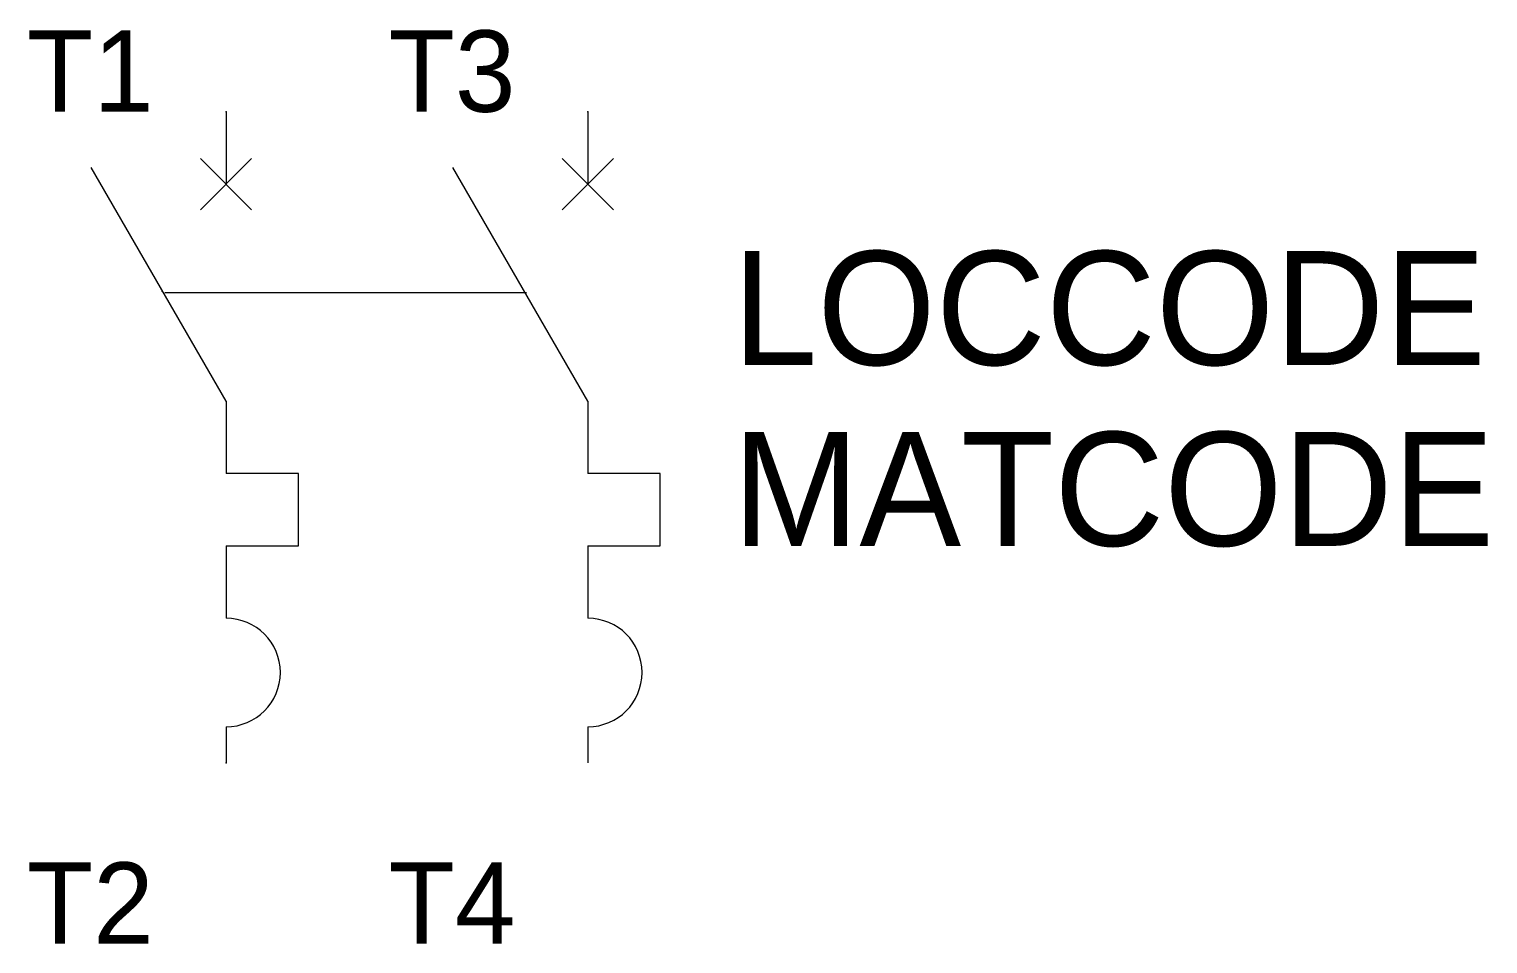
# Model space of a CAD drawing. Extents: x -5.4 to 34.9, y -18 to 7.3.
import ezdxf
from ezdxf.enums import TextEntityAlignment as Align

# ---------------------------------------------------------------- set-up
doc = ezdxf.new("R2010")
doc.units = 0
doc.linetypes.add('DASHED', pattern=[0])
doc.layers.get('0').update_dxf_attribs({"linetype": 'CONTINUOUS'})
for name, color, linetype in [('A', 7, 'CONTINUOUS'), ('C', 6, 'CONTINUOUS'), ('T2', 1, 'CONTINUOUS')]:
    doc.layers.add(name, color=color, linetype=linetype)

msp = doc.modelspace()

# ---------------------------------------------------------------- linework, layer by layer
at = {"color": 0}
for p, q in [((0, 5), (0, 3)), ((10, 5), (10, 3)), ((0, -3), (-3.732, 3.464)), ((10, -3), (6.268, 3.464)), ((0, -3), (0, -5)), ((10, -3), (10, -5))]:
    msp.add_line(p, q, dxfattribs=at)
at = {"color": 0, "linetype": 'CONTINUOUS'}
for p, q in [((0.707, 2.293), (-0.707, 3.707)), ((-0.707, 2.293), (0.707, 3.707)), ((9.293, 2.293), (10.707, 3.707)), ((10.707, 2.293), (9.293, 3.707)), ((2, -5), (0, -5)), ((2, -7), (2, -5)), ((12, -5), (10, -5)), ((12, -7), (12, -5)), ((0, -7), (0, -9)), ((0, -7), (2, -7)), ((10, -7), (12, -7)), ((10, -7), (10, -9)), ((0, -12), (0, -13)), ((10, -12), (10, -13))]:
    msp.add_line(p, q, dxfattribs=at)
at = {"color": 0, "linetype": 'DASHED'}
msp.add_line((-1.696, 0), (8.304, 0), dxfattribs=at)
at = {"color": 0, "linetype": 'CONTINUOUS'}
for centre in [(0, -10.5), (10, -10.5)]:
    msp.add_arc(centre, 1.5, 270, 90, dxfattribs=at)
at = {"layer": 'A', "color": 0, "linetype": 'DASHED'}
msp.add_point((-1.765, 0.042), dxfattribs=at)
at = {"layer": 'C', "color": 0, "linetype": 'DASHED'}
for p in [(0, 5), (0, -13)]:
    msp.add_point(p, dxfattribs=at)
at = {"layer": 'C', "color": 0}
msp.add_point((10, 5), dxfattribs=at)

# ---------------------------------------------------------------- texts
at = {"color": 0, "linetype": 'CONTINUOUS'}
for tag, p in [('LOCCODE', (14, -2)), ('MATCODE', (14, -7))]:
    msp.add_attdef(tag, p, '', height=3.15, dxfattribs=at)
at = {"layer": 'T2', "color": 0, "linetype": 'CONTINUOUS'}
for tag, p in [('T3', (8, 5)), ('T1', (-2, 5)), ('T2', (-2, -18)), ('T4', (8, -18))]:
    msp.add_attdef(tag, text='', height=2.25, dxfattribs=at).set_placement(p, align=Align.RIGHT)

doc.saveas('drawing.dxf')
